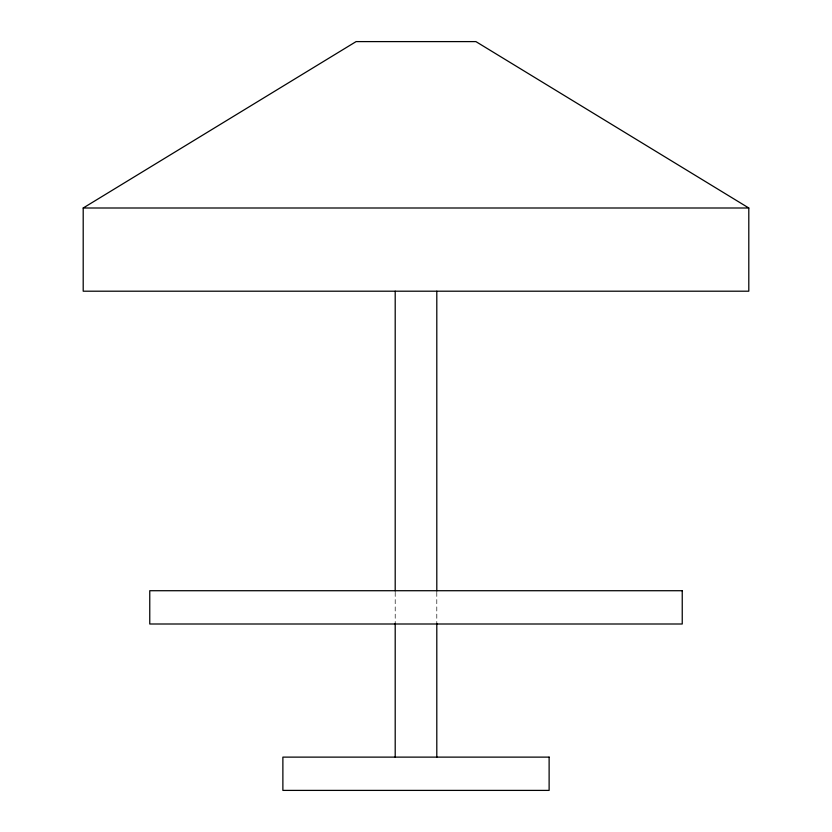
<?xml version="1.0" encoding="UTF-8"?>
<svg xmlns="http://www.w3.org/2000/svg" width="832" height="832" viewBox="0 0 832 832"><rect width="100%" height="100%" fill="white"/><g stroke="black" fill="none" stroke-linecap="round" stroke-linejoin="round"><path stroke-width="0.62" stroke-dasharray="4.16 3.12" d="M436.8 592.301L436.8 623.449M395.2 592.301L395.2 623.449"/><path stroke-width="1.25" d="M83.2 208L356.096 41.6L475.904 41.6L748.8 208L748.8 291.2L83.2 291.2L83.2 208L748.8 208M436.8 291.2L436.8 591.001M436.8 623.449L436.8 757.12M395.2 291.2L395.2 591.001M395.2 623.449L395.2 757.12M682.24 590.72L149.76 590.72L149.76 624L682.24 624L682.24 590.72M549.12 757.12L282.88 757.12L282.88 790.4L549.12 790.4L549.12 757.12"/></g></svg>
